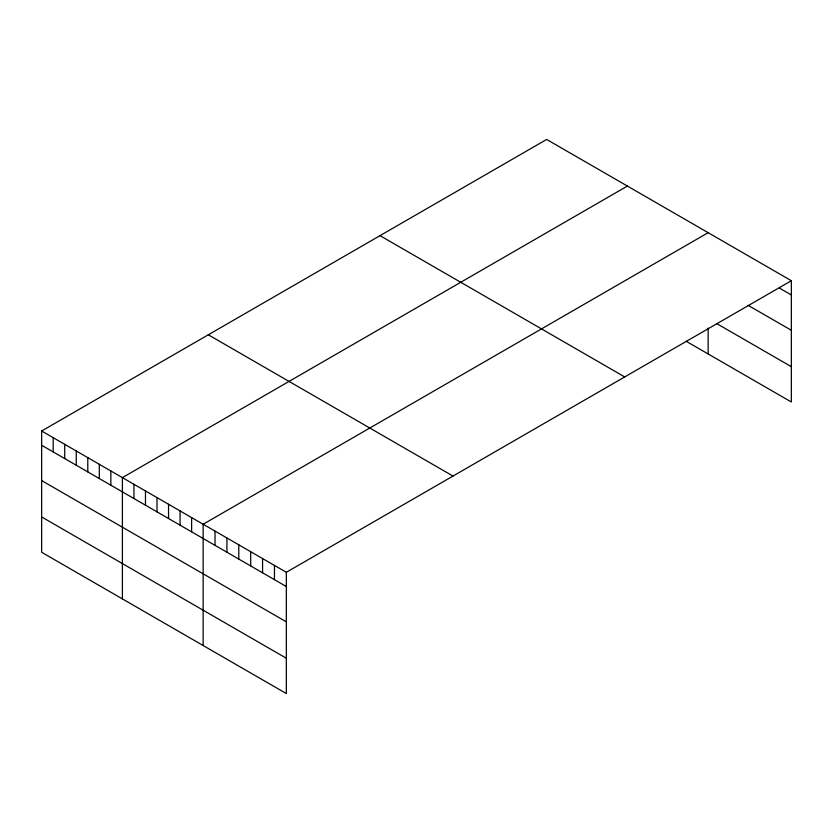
<?xml version="1.0" encoding="UTF-8"?>
<svg xmlns="http://www.w3.org/2000/svg" width="833" height="833" viewBox="0 0 833 833"><rect width="100%" height="100%" fill="white"/><g stroke="black" fill="none" stroke-linecap="round" stroke-linejoin="round"><path stroke-width="1.25" d="M791.35 280.721L286.344 572.281L286.344 693.556L41.65 552.279L41.65 431.005L546.656 139.444L791.35 280.721L791.35 401.995L686.132 341.249M627.405 186.061L122.399 477.621L122.399 598.906M708.154 232.688L203.148 524.249L203.148 645.523M779.469 288.103L791.35 294.965M748.128 305.336L791.35 330.284M716.797 323.631L791.35 366.676M380.004 235.656L624.698 376.933M208.302 334.793L452.996 476.06M41.65 431.005L286.344 572.281M41.65 445.259L286.344 586.526M41.65 480.579L286.344 621.845M41.65 516.96L286.344 658.237M708.154 328.067L708.154 353.963M274.463 565.42L274.463 579.664M262.572 558.558L262.572 572.802M250.691 551.696L250.691 565.94M238.8 544.834L238.8 559.078M226.92 537.972L226.92 552.217M215.039 531.11L215.039 545.355M191.611 517.585L191.611 531.839M180.074 510.921L180.074 525.175M168.547 504.267L168.547 518.522M157.01 497.603L157.01 511.858M145.473 490.949L145.473 505.194M133.936 484.285L133.936 498.54M110.862 470.968L110.862 485.223M99.325 464.304L99.325 478.559M87.788 457.64L87.788 471.894M76.261 450.986L76.261 465.241M64.724 444.322L64.724 458.577M53.187 437.669L53.187 451.913"/></g></svg>
